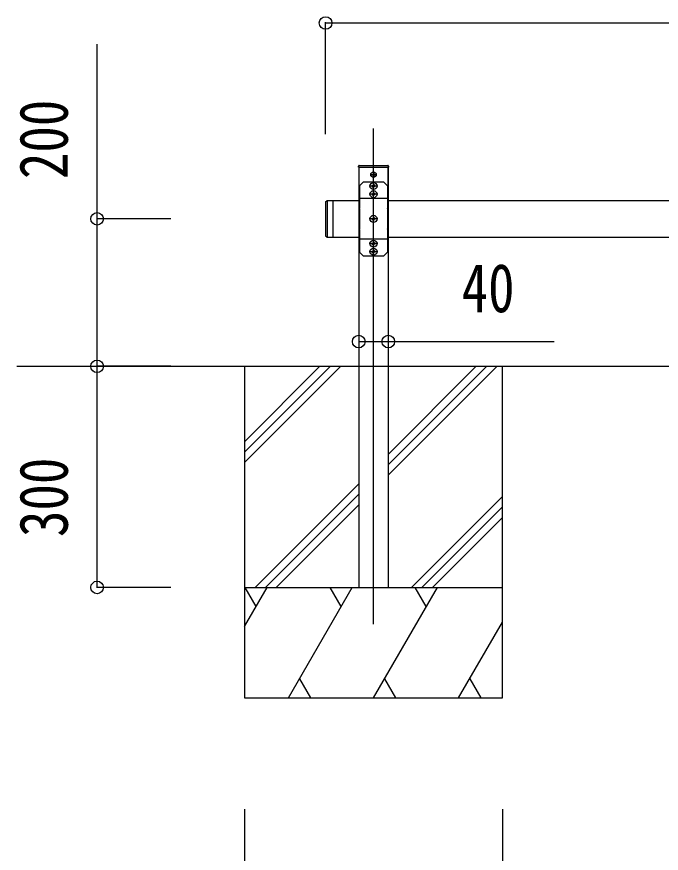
# Model space of a CAD drawing. Units: millimetres, scale not verified. Extents: x -8410 to 8410, y -5940 to 5940.
# Drawn here: x -3044 to -2169, y -4134 to -2999 of the extents above; entities that cross this region are included whole.
import ezdxf
from ezdxf.enums import TextEntityAlignment as Align

# ---------------------------------------------------------------- set-up
doc = ezdxf.new("R2010")
doc.units = ezdxf.units.MM
doc.header["$LTSCALE"] = 30
for name, color, linetype in [('0-3_YKK_12', 2, 'Continuous'), ('0-4_YKK_13', 4, 'Continuous'), ('0-5_YKK_A1', 4, 'Continuous'), ('0-6_YKK_D', 6, 'Continuous')]:
    doc.layers.add(name, color=color, linetype=linetype)
doc.styles.add('ＭＳ ゴシック', font='')
doc.styles.get('ＭＳ ゴシック').set_extended_font_data('MS Gothic')

msp = doc.modelspace()

# ---------------------------------------------------------------- linework, layer by layer
at = {"layer": '0-3_YKK_12'}
for p, q in [((-2559.61, -3823.28), (-2559.61, -3150.78)), ((-2559.61, -3217.43), (-2559.61, -3209.13)), ((-2563.76, -3213.28), (-2555.46, -3213.28)), ((-2559.61, -3234.52), (-2559.61, -3223.05)), ((-2553.88, -3228.78), (-2565.35, -3228.78)), ((-2559.61, -3245.52), (-2559.61, -3234.05)), ((-2553.88, -3239.78), (-2565.35, -3239.78)), ((-2559.61, -3279.02), (-2559.61, -3267.55)), ((-2553.88, -3273.28), (-2565.35, -3273.28)), ((-2559.61, -3312.52), (-2559.61, -3301.05)), ((-2553.88, -3306.78), (-2565.35, -3306.78)), ((-2559.61, -3323.52), (-2559.61, -3312.05)), ((-2553.88, -3317.78), (-2565.35, -3317.78))]:
    msp.add_line(p, q, dxfattribs=at)
at = {"layer": '0-4_YKK_13'}
for p, q in [((-2580.11, -3203.28), (-2580.02, -3201.72)), ((-2579.11, -3203.28), (-2580.11, -3203.28)), ((-2579.11, -3203.28), (-2540.11, -3203.28)), ((-2579.02, -3200.78), (-2540.21, -3200.78)), ((-2559.96, -3211.23), (-2559.26, -3211.23)), ((-2559.96, -3211.23), (-2559.96, -3212.43)), ((-2559.26, -3211.23), (-2559.26, -3212.43)), ((-2561.66, -3212.93), (-2561.66, -3213.63)), ((-2561.66, -3212.93), (-2560.46, -3212.93)), ((-2561.66, -3213.63), (-2560.46, -3213.63)), ((-2559.96, -3214.13), (-2559.96, -3215.33)), ((-2559.96, -3215.33), (-2559.26, -3215.33)), ((-2559.26, -3214.13), (-2559.26, -3215.33)), ((-2558.76, -3212.93), (-2557.56, -3212.93)), ((-2558.76, -3213.63), (-2557.56, -3213.63)), ((-2557.56, -3212.93), (-2557.56, -3213.63)), ((-2573.61, -3223.28), (-2578.61, -3228.28)), ((-2578.61, -3228.28), (-2578.61, -3258.57)), ((-2560.33, -3223.28), (-2573.61, -3223.28)), ((-2561.99, -3229.37), (-2560.95, -3229.39)), ((-2561.98, -3228.19), (-2560.95, -3228.17)), ((-2560.95, -3228.17), (-2560.34, -3228.05)), ((-2560.95, -3229.39), (-2560.34, -3229.51)), ((-2560.22, -3227.44), (-2560.34, -3228.05)), ((-2560.22, -3230.12), (-2560.34, -3229.51)), ((-2560.2, -3226.4), (-2560.22, -3227.44)), ((-2560.2, -3231.16), (-2560.22, -3230.12)), ((-2559.02, -3226.4), (-2559, -3227.44)), ((-2559.02, -3231.16), (-2559, -3230.12)), ((-2559, -3227.44), (-2558.88, -3228.05)), ((-2559, -3230.12), (-2558.88, -3229.51)), ((-2545.61, -3223.28), (-2558.9, -3223.28)), ((-2558.27, -3228.17), (-2558.88, -3228.05)), ((-2558.27, -3229.39), (-2558.88, -3229.51)), ((-2557.23, -3228.19), (-2558.27, -3228.17)), ((-2557.23, -3229.37), (-2558.27, -3229.39)), ((-2545.61, -3223.28), (-2540.61, -3228.28)), ((-2540.61, -3228.28), (-2540.61, -3258.57)), ((-2540.61, -3245.68), (-2578.61, -3245.68)), ((-2561.99, -3240.37), (-2560.95, -3240.39)), ((-2561.98, -3239.19), (-2560.95, -3239.17)), ((-2560.95, -3239.17), (-2560.34, -3239.05)), ((-2560.95, -3240.39), (-2560.34, -3240.51)), ((-2560.22, -3238.44), (-2560.34, -3239.05)), ((-2560.22, -3241.12), (-2560.34, -3240.51)), ((-2560.2, -3237.4), (-2560.22, -3238.44)), ((-2560.2, -3242.16), (-2560.22, -3241.12)), ((-2559.02, -3237.4), (-2559, -3238.44)), ((-2559.02, -3242.16), (-2559, -3241.12)), ((-2559, -3238.44), (-2558.88, -3239.05)), ((-2559, -3241.12), (-2558.88, -3240.51)), ((-2558.27, -3239.17), (-2558.88, -3239.05)), ((-2558.27, -3240.39), (-2558.88, -3240.51)), ((-2557.23, -3239.19), (-2558.27, -3239.17)), ((-2557.23, -3240.37), (-2558.27, -3240.39)), ((-2624.61, -3250.28), (-2624.61, -3296.28)), ((-2622.61, -3248.28), (-2622.61, -3298.28)), ((-2614.61, -3248.28), (-2614.61, -3298.28)), ((-2578.61, -3259.99), (-2578.61, -3286.57)), ((-2540.61, -3259.99), (-2540.61, -3286.57)), ((-2561.99, -3273.87), (-2560.95, -3273.89)), ((-2561.98, -3272.69), (-2560.95, -3272.67)), ((-2560.95, -3272.67), (-2560.34, -3272.55)), ((-2560.95, -3273.89), (-2560.34, -3274.01)), ((-2560.22, -3271.94), (-2560.34, -3272.55)), ((-2560.22, -3274.62), (-2560.34, -3274.01)), ((-2560.2, -3270.9), (-2560.22, -3271.94)), ((-2560.2, -3275.66), (-2560.22, -3274.62)), ((-2559.02, -3270.9), (-2559, -3271.94)), ((-2559.02, -3275.66), (-2559, -3274.62)), ((-2559, -3271.94), (-2558.88, -3272.55)), ((-2559, -3274.62), (-2558.88, -3274.01)), ((-2558.27, -3272.67), (-2558.88, -3272.55)), ((-2558.27, -3273.89), (-2558.88, -3274.01)), ((-2557.23, -3272.69), (-2558.27, -3272.67)), ((-2557.23, -3273.87), (-2558.27, -3273.89)), ((-2578.61, -3287.99), (-2578.61, -3318.28)), ((-2540.61, -3287.99), (-2540.61, -3318.28)), ((-2624.61, -3296.28), (-2622.61, -3298.28)), ((-2622.61, -3298.28), (-2614.61, -3298.28)), ((-2540.61, -3300.88), (-2578.61, -3300.88)), ((-2561.99, -3307.37), (-2560.95, -3307.39)), ((-2561.98, -3306.19), (-2560.95, -3306.17)), ((-2560.95, -3306.17), (-2560.34, -3306.05)), ((-2560.95, -3307.39), (-2560.34, -3307.51)), ((-2560.22, -3305.44), (-2560.34, -3306.05)), ((-2560.22, -3308.12), (-2560.34, -3307.51)), ((-2560.2, -3304.4), (-2560.22, -3305.44)), ((-2560.2, -3309.16), (-2560.22, -3308.12)), ((-2559.02, -3304.4), (-2559, -3305.44)), ((-2559.02, -3309.16), (-2559, -3308.12)), ((-2559, -3305.44), (-2558.88, -3306.05)), ((-2559, -3308.12), (-2558.88, -3307.51)), ((-2558.27, -3306.17), (-2558.88, -3306.05)), ((-2558.27, -3307.39), (-2558.88, -3307.51)), ((-2557.23, -3306.19), (-2558.27, -3306.17)), ((-2557.23, -3307.37), (-2558.27, -3307.39)), ((-2573.61, -3323.28), (-2578.61, -3318.28)), ((-2573.61, -3323.28), (-2560.33, -3323.28)), ((-2561.99, -3318.37), (-2560.95, -3318.39)), ((-2561.98, -3317.19), (-2560.95, -3317.17)), ((-2560.95, -3317.17), (-2560.34, -3317.05)), ((-2560.95, -3318.39), (-2560.34, -3318.51)), ((-2560.22, -3316.44), (-2560.34, -3317.05)), ((-2560.22, -3319.12), (-2560.34, -3318.51)), ((-2560.2, -3315.4), (-2560.22, -3316.44)), ((-2560.2, -3320.16), (-2560.22, -3319.12)), ((-2559.02, -3315.4), (-2559, -3316.44)), ((-2559.02, -3320.16), (-2559, -3319.12)), ((-2559, -3316.44), (-2558.88, -3317.05)), ((-2559, -3319.12), (-2558.88, -3318.51)), ((-2558.9, -3323.28), (-2545.61, -3323.28)), ((-2558.27, -3317.17), (-2558.88, -3317.05)), ((-2558.27, -3318.39), (-2558.88, -3318.51)), ((-2557.23, -3317.19), (-2558.27, -3317.17)), ((-2557.23, -3318.37), (-2558.27, -3318.39)), ((-2545.61, -3323.28), (-2540.61, -3318.28))]:
    msp.add_line(p, q, dxfattribs=at)
for points in [[(-2539.21, -3201.72), (-2539.11, -3203.28), (-2540.11, -3203.28)], [(-2624.61, -3250.28), (-2622.61, -3248.28), (-2614.61, -3248.28)]]:
    msp.add_lwpolyline(points, dxfattribs=at)
for centre, radius in [((-2559.61, -3213.28), 3.75), ((-2559.61, -3228.78), 4.74), ((-2559.61, -3239.78), 4.74), ((-2559.61, -3273.28), 4.74), ((-2559.61, -3306.78), 4.74), ((-2559.61, -3317.78), 4.74)]:
    msp.add_circle(centre, radius, dxfattribs=at)
for centre, radius, start, end in [((-2579.02, -3201.78), 1, 90, 176.5), ((-2540.21, -3201.78), 1, 3.5, 90), ((-2560.46, -3212.43), 0.5, 270, 0), ((-2560.46, -3214.13), 0.5, 0, 90), ((-2558.76, -3212.43), 0.5, 180, 270), ((-2558.76, -3214.13), 0.5, 90, 180), ((-2559.61, -3228.78), 2.45, 165.9892, 194.0108), ((-2559.61, -3222.58), 1, 224.427, 315.573), ((-2559.61, -3228.78), 2.45, 75.9892, 104.0108), ((-2559.61, -3228.78), 2.45, 255.9892, 284.0108), ((-2559.61, -3228.78), 2.45, 345.9892, 14.0108), ((-2559.61, -3239.78), 2.45, 165.9892, 194.0108), ((-2559.61, -3239.78), 2.45, 75.9892, 104.0108), ((-2559.61, -3239.78), 2.45, 255.9892, 284.0108), ((-2559.61, -3239.78), 2.45, 345.9892, 14.0108), ((-2579.31, -3259.28), 1, 314.427, 45.573), ((-2539.91, -3259.28), 1, 134.427, 225.573), ((-2559.61, -3273.28), 2.45, 165.9892, 194.0108), ((-2559.61, -3273.28), 2.45, 75.9892, 104.0108), ((-2559.61, -3273.28), 2.45, 255.9892, 284.0108), ((-2559.61, -3273.28), 2.45, 345.9892, 14.0108), ((-2579.31, -3287.28), 1, 314.427, 45.573), ((-2539.91, -3287.28), 1, 134.427, 225.573), ((-2559.61, -3306.78), 2.45, 165.9892, 194.0108), ((-2559.61, -3306.78), 2.45, 75.9892, 104.0108), ((-2559.61, -3306.78), 2.45, 255.9892, 284.0108), ((-2559.61, -3306.78), 2.45, 345.9892, 14.0108), ((-2559.61, -3317.78), 2.45, 165.9892, 194.0108), ((-2559.61, -3323.98), 1, 44.427, 135.573), ((-2559.61, -3317.78), 2.45, 75.9892, 104.0108), ((-2559.61, -3317.78), 2.45, 255.9892, 284.0108), ((-2559.61, -3317.78), 2.45, 345.9892, 14.0108)]:
    msp.add_arc(centre, radius, start, end, dxfattribs=at)
at = {"layer": '0-5_YKK_A1'}
for p, q in [((-2579.61, -3203.28), (-2539.61, -3203.28)), ((-2579.61, -3203.28), (-2579.61, -3773.28)), ((-2539.61, -3228.62), (-2539.61, -3203.28)), ((-2539.61, -3203.28), (-2539.61, -3773.28)), ((-2614.61, -3248.28), (-2614.61, -3298.28)), ((-2614.61, -3248.28), (-2579.61, -3248.28)), ((-2539.61, -3248.28), (-1932.81, -3248.28)), ((-2614.61, -3298.28), (-2579.61, -3298.28)), ((-2539.61, -3298.28), (-1932.81, -3298.28)), ((-3043.65, -3473.28), (-1958.61, -3473.28)), ((-2734.61, -3473.28), (-2734.61, -3923.28)), ((-2734.61, -3575.63), (-2632.26, -3473.28)), ((-2734.61, -3589.77), (-2618.12, -3473.28)), ((-2734.61, -3603.91), (-2603.98, -3473.28)), ((-2539.61, -3621.04), (-2391.84, -3473.28)), ((-2539.61, -3606.9), (-2405.99, -3473.28)), ((-2539.61, -3592.76), (-2420.13, -3473.28)), ((-2384.61, -3923.28), (-2384.61, -3473.28)), ((-2720.13, -3773.28), (-2579.61, -3632.76)), ((-2705.99, -3773.28), (-2579.61, -3646.9)), ((-2508, -3773.28), (-2384.61, -3649.89)), ((-2691.85, -3773.28), (-2579.61, -3661.04)), ((-2493.86, -3773.28), (-2384.61, -3664.03)), ((-2479.72, -3773.28), (-2384.61, -3678.18)), ((-2734.61, -3826.39), (-2703.94, -3773.28)), ((-2734.61, -3773.28), (-2384.61, -3773.28)), ((-2718.95, -3799.26), (-2733.95, -3773.28)), ((-2675.08, -3923.28), (-2588.47, -3773.28)), ((-2603.48, -3799.26), (-2618.48, -3773.28)), ((-2579.61, -3773.28), (-2539.61, -3773.28)), ((-2559.61, -3923.28), (-2473, -3773.28)), ((-2488.01, -3799.26), (-2503.01, -3773.28)), ((-2444.14, -3923.28), (-2384.61, -3820.18)), ((-2660.08, -3897.3), (-2645.08, -3923.28)), ((-2544.61, -3897.3), (-2529.61, -3923.28)), ((-2429.14, -3897.3), (-2414.14, -3923.28)), ((-2734.61, -3923.28), (-2384.61, -3923.28))]:
    msp.add_line(p, q, dxfattribs=at)
at = {"layer": '0-6_YKK_D'}
for p, q in [((-2624.61, -3158.53), (-2624.61, -3006.53)), ((-2624.61, -3007.53), (229.39, -3007.53)), ((-2834.61, -3273.28), (-2935.61, -3273.28)), ((-2834.61, -3473.28), (-2935.61, -3473.28)), ((-2834.61, -3473.28), (-2935.61, -3473.28)), ((-2934.61, -3773.28), (-2934.61, -3473.28)), ((-2834.61, -3773.28), (-2935.61, -3773.28)), ((-2734.61, -4074.22), (-2734.61, -4324.28)), ((-2384.61, -4074.22), (-2384.61, -4324.28))]:
    msp.add_line(p, q, dxfattribs=at)
for points in [[(-2934.61, -3473.28), (-2934.61, -3273.28), (-2934.61, -3036.08)], [(-2579.61, -3439.72), (-2539.61, -3439.72), (-2314.51, -3439.72)]]:
    msp.add_lwpolyline(points, dxfattribs=at)
for centre in [(-2624.61, -3007.53), (-2934.61, -3273.28), (-2579.61, -3439.72), (-2539.61, -3439.72), (-2934.61, -3473.28), (-2934.61, -3473.28), (-2934.61, -3773.28)]:
    msp.add_circle(centre, 8.5, dxfattribs=at)

# ---------------------------------------------------------------- texts
at = {"layer": '0-6_YKK_D', "style": 'ＭＳ ゴシック', "width": 0.8}
for s, p in [('200', (-2954.61, -3219.28)), ('300', (-2954.61, -3704.88))]:
    msp.add_text(s, height=65.98, rotation=90, dxfattribs=at).set_placement(p, align=Align.BOTTOM_LEFT)
msp.add_text('40', height=65.98, dxfattribs=at).set_placement((-2440.11, -3419.72), align=Align.BOTTOM_LEFT)

doc.saveas('drawing.dxf')
